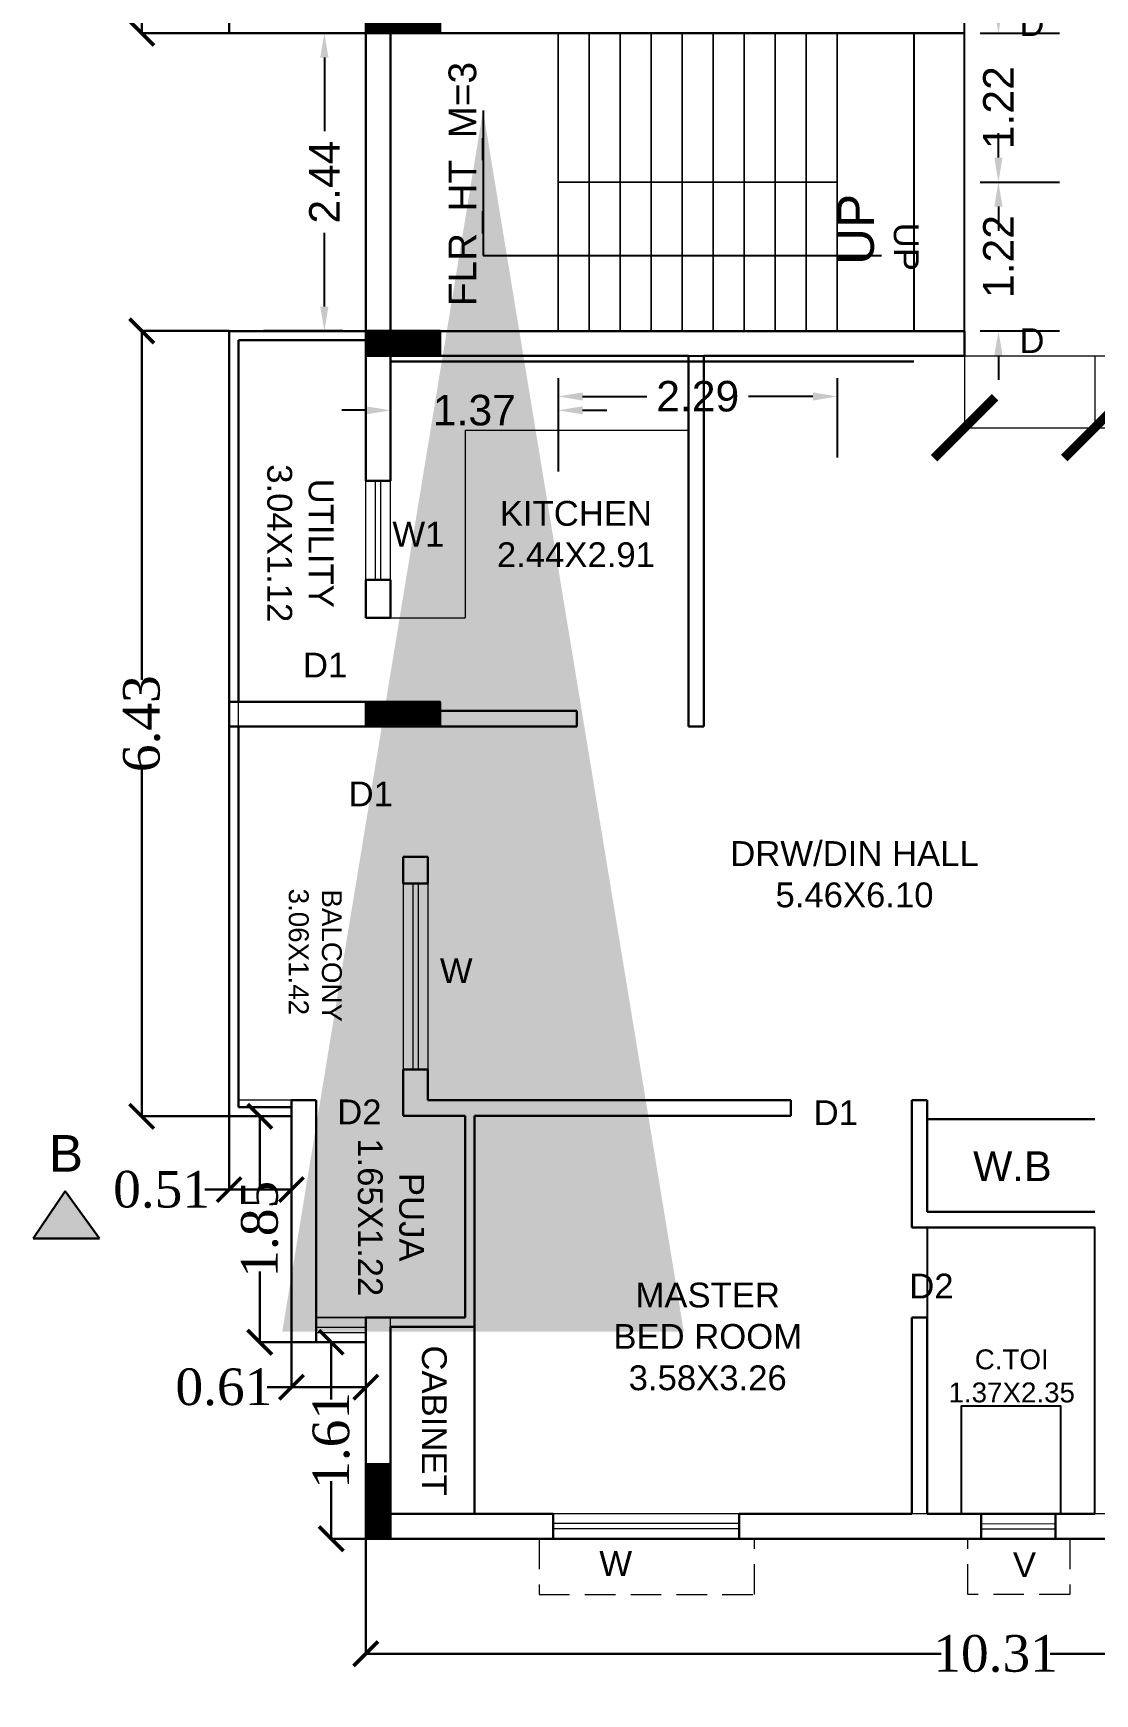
# Model space of a CAD drawing. Header units: metres. Extents: x 0 to 63445, y 32361 to 32804.
# Drawn here: x 63168.17 to 63176.87, y 32622.33 to 32635.92 of the extents above; entities that cross this region are included whole.
import ezdxf

# ---------------------------------------------------------------- set-up
doc = ezdxf.new("R2010")
doc.units = ezdxf.units.M
doc.header["$MEASUREMENT"] = 0
doc.header["$PDMODE"] = 34
doc.header["$PDSIZE"] = -10
for name, pattern in [('CONTINULUS', [0]), ('DASHED', [0.75, 0.5, -0.25]), ('DASHED2', [0.375, 0.25, -0.125])]:
    doc.linetypes.add(name, pattern=pattern)
doc.layers.get('0').update_dxf_attribs({"lineweight": 25})
doc.layers.add('BLK_1_FLR_4_BATH', color=3, linetype='Continuous', plot=False)
doc.layers.add('BLK_1_FLR_4_WATER_CLOSET', color=2, linetype='Continuous', plot=False)
for name, color, linetype, lineweight in [('BLK_1_FLR_4_BLT_UP_AREA', 14, 'DASHED', 9), ('BLK_1_FLR_4_EXIT_WIDTH_DOOR', 7, 'Continuous', 0), ('BLK_1_FLR_4_STAIR_1_FLIGHT_1', 7, 'Continuous', 0), ('BLK_1_FLR_4_STAIR_1_FLIGHT_2', 7, 'Continuous', 0), ('BLK_1_FLR_4_STAIR_1_LANDING_1', 7, 'Continuous', 0), ('BLK_1_FLR_4_UNITFA', 7, 'Continuous', 0), ('COLUMN', 1, 'Continuous', 30), ('elev', 252, 'Continuous', 20), ('STEPS', 114, 'Continuous', 20), ('TEXT-2', 65, 'Continuous', 18), ('wall', 7, 'Continuous', 30), ('window', 154, 'Continuous', 9)]:
    doc.layers.add(name, color=color, linetype=linetype, lineweight=lineweight)
doc.layers.add('BLK_1_FLR_4_STAIR_1', color=7, linetype='Continuous', true_color=0xffffff, plot=False)
doc.layers.add('text', color=65, linetype='Continuous')
doc.styles.add('AutoDCRFont', font='arial.ttf')
doc.styles.add('PreDCRFont', font='arial.ttf', dxfattribs={"height": 0.25})
doc.styles.add('small int', font='arial.ttf', dxfattribs={"height": 18})
doc.styles.get("Standard").update_dxf_attribs({"font": 'arial.ttf', "height": 0.4})
doc.styles.add('style2', font='arial.ttf', dxfattribs={"height": 0.25})
doc.styles.add('TNR', font='times.ttf', dxfattribs={"height": 0.5})
doc.dimstyles.new('ARCHANA', dxfattribs={"dimscale": 0, "dimtxt": 0.5, "dimasz": 0.5, "dimexe": 0, "dimexo": 0, "dimgap": 0, "dimtad": 0, "dimzin": 0, "dimdsep": 46, "dimtxsty": 'TNR', "dimblk": 'ARCHTICK', "dimcen": 0.09, "dimclrd": 36, "dimclre": 36, "dimclrt": 7, "dimadec": 0, "dimazin": 0, "dimtfac": 1, "dimtofl": 0, "dimtmove": 0, "dimatfit": 3, "dimldrblk": 'ARCHTICK', "dimfxl": 1, "dimfrac": 2, "dimtolj": 1, "dimtzin": 0, "dimlwd": -1, "dimlwe": -1, "dimarcsym": 0})
doc.dimstyles.new('Copy of Standard2', dxfattribs={"dimtxt": 0.25, "dimasz": 0.2, "dimexe": 0.5, "dimexo": 0.3, "dimgap": 0.09, "dimtad": 0, "dimtoh": 1, "dimzin": 0, "dimdsep": 46, "dimtxsty": 'PreDCRFont', "dimcen": 0.025, "dimdle": 0.1, "dimadec": 0, "dimazin": 0, "dimtfac": 1, "dimtofl": 0, "dimtmove": 2, "dimatfit": 3, "dimfxl": 0.18, "dimtolj": 1, "dimtzin": 0, "dimarcsym": 0})
doc.dimstyles.new('STD', dxfattribs={"dimtxt": 10, "dimasz": 10, "dimexe": 0, "dimexo": 0, "dimgap": 0.09, "dimtad": 0, "dimdec": 0, "dimzin": 0, "dimdsep": 46, "dimlunit": 4, "dimtxsty": 'small int', "dimcen": 0.09, "dimclrd": 75, "dimclre": 75, "dimadec": 0, "dimazin": 0, "dimtfac": 1, "dimtdec": 0, "dimtofl": 0, "dimtmove": 0, "dimatfit": 3, "dimfxl": 1, "dimtolj": 1, "dimtzin": 0, "dimarcsym": 0})

# ---------------------------------------------------------------- blocks, each defined once
blk = doc.blocks.new('*D389')
at = {"layer": 'BLK_1_FLR_4_STAIR_1_FLIGHT_1', "color": 0, "linetype": 'Continuous', "lineweight": -2, "transparency": 16777216}
for p, q in [((63172.472, 32633.1), (63172.472, 32632.45)), ((63174.758, 32633.1), (63174.758, 32632.45)), ((63172.672, 32632.95), (63173.198, 32632.95)), ((63174.558, 32632.95), (63174.032, 32632.95))]:
    blk.add_line(p, q, dxfattribs=at)
at = {"layer": 'BLK_1_FLR_4_STAIR_1_FLIGHT_1', "color": 0, "linetype": 'Continuous', "transparency": 16777216}
for points in [[(63172.672, 32632.983), (63172.672, 32632.916), (63172.472, 32632.95)], [(63174.558, 32632.983), (63174.558, 32632.916), (63174.758, 32632.95)]]:
    blk.add_solid(points, dxfattribs=at)
at = {"layer": 'Defpoints', "color": 0, "linetype": 'Continuous', "transparency": 16777216}
for p in [(63172.472, 32633.486), (63174.758, 32633.486), (63174.758, 32632.95)]:
    blk.add_point(p, dxfattribs=at)
at = {"layer": 'BLK_1_FLR_4_STAIR_1_FLIGHT_1', "color": 0, "linetype": 'Continuous', "transparency": 16777216, "insert": (63173.615, 32632.95), "char_height": 0.25, "attachment_point": 5, "style": 'PreDCRFont'}
blk.add_mtext('\\A1;2.29', dxfattribs=at)
blk = doc.blocks.new('*D390')
at = {"layer": 'BLK_1_FLR_4_STAIR_1_FLIGHT_1', "color": 0, "linetype": 'Continuous', "lineweight": -2, "transparency": 16777216}
for p, q in [((63176.077, 32634.905), (63176.077, 32635.105)), ((63175.927, 32634.705), (63176.577, 32634.705)), ((63175.927, 32633.486), (63176.577, 32633.486)), ((63176.077, 32633.286), (63176.077, 32633.086))]:
    blk.add_line(p, q, dxfattribs=at)
at = {"layer": 'BLK_1_FLR_4_STAIR_1_FLIGHT_1', "color": 0, "linetype": 'Continuous', "transparency": 16777216}
for points in [[(63176.044, 32634.905), (63176.111, 32634.905), (63176.077, 32634.705)], [(63176.044, 32633.286), (63176.111, 32633.286), (63176.077, 32633.486)]]:
    blk.add_solid(points, dxfattribs=at)
at = {"layer": 'Defpoints', "color": 0, "linetype": 'Continuous', "transparency": 16777216}
for p in [(63174.758, 32634.705), (63176.077, 32634.705), (63174.758, 32633.486)]:
    blk.add_point(p, dxfattribs=at)
at = {"layer": 'BLK_1_FLR_4_STAIR_1_FLIGHT_1', "color": 0, "linetype": 'Continuous', "transparency": 16777216, "insert": (63176.077, 32634.095), "char_height": 0.25, "attachment_point": 5, "rotation": 90, "style": 'PreDCRFont'}
blk.add_mtext('\\A1;1.22', dxfattribs=at)
blk = doc.blocks.new('*D385')
at = {"layer": 'BLK_1_FLR_4_STAIR_1_FLIGHT_2', "color": 0, "linetype": 'Continuous', "lineweight": -2, "transparency": 16777216}
for p, q in [((63172.472, 32636.375), (63172.472, 32637.025)), ((63174.758, 32636.375), (63174.758, 32637.025)), ((63172.672, 32636.525), (63173.198, 32636.525)), ((63174.558, 32636.525), (63174.032, 32636.525))]:
    blk.add_line(p, q, dxfattribs=at)
at = {"layer": 'BLK_1_FLR_4_STAIR_1_FLIGHT_2', "color": 0, "linetype": 'Continuous', "transparency": 16777216}
for points in [[(63172.672, 32636.559), (63172.672, 32636.492), (63172.472, 32636.525)], [(63174.558, 32636.559), (63174.558, 32636.492), (63174.758, 32636.525)]]:
    blk.add_solid(points, dxfattribs=at)
at = {"layer": 'Defpoints', "color": 0, "linetype": 'Continuous', "transparency": 16777216}
for p in [(63174.758, 32636.525), (63172.472, 32635.924), (63174.758, 32635.924)]:
    blk.add_point(p, dxfattribs=at)
at = {"layer": 'BLK_1_FLR_4_STAIR_1_FLIGHT_2', "color": 0, "linetype": 'Continuous', "transparency": 16777216, "insert": (63173.615, 32636.525), "char_height": 0.25, "attachment_point": 5, "style": 'PreDCRFont'}
blk.add_mtext('\\A1;2.29', dxfattribs=at)
blk = doc.blocks.new('*D386')
at = {"layer": 'BLK_1_FLR_4_STAIR_1_FLIGHT_2', "color": 0, "linetype": 'Continuous', "lineweight": -2, "transparency": 16777216}
for p, q in [((63176.077, 32636.124), (63176.077, 32636.324)), ((63175.927, 32635.924), (63176.577, 32635.924)), ((63175.927, 32634.705), (63176.577, 32634.705)), ((63176.077, 32634.505), (63176.077, 32634.305))]:
    blk.add_line(p, q, dxfattribs=at)
at = {"layer": 'BLK_1_FLR_4_STAIR_1_FLIGHT_2', "color": 0, "linetype": 'Continuous', "transparency": 16777216}
for points in [[(63176.044, 32636.124), (63176.111, 32636.124), (63176.077, 32635.924)], [(63176.044, 32634.505), (63176.111, 32634.505), (63176.077, 32634.705)]]:
    blk.add_solid(points, dxfattribs=at)
at = {"layer": 'Defpoints', "color": 0, "linetype": 'Continuous', "transparency": 16777216}
for p in [(63175.358, 32635.924), (63176.077, 32635.924), (63174.758, 32634.705)]:
    blk.add_point(p, dxfattribs=at)
at = {"layer": 'BLK_1_FLR_4_STAIR_1_FLIGHT_2', "color": 0, "linetype": 'Continuous', "transparency": 16777216, "insert": (63176.077, 32635.314), "char_height": 0.25, "attachment_point": 5, "rotation": 90, "style": 'PreDCRFont'}
blk.add_mtext('\\A1;1.22', dxfattribs=at)
blk = doc.blocks.new('*D387')
at = {"layer": 'BLK_1_FLR_4_STAIR_1_LANDING_1', "color": 0, "lineweight": -2, "transparency": 16777216}
for p, q in [((63171.1, 32632.986), (63171.1, 32632.336)), ((63172.472, 32632.986), (63172.472, 32632.336)), ((63170.9, 32632.836), (63170.7, 32632.836)), ((63172.672, 32632.836), (63172.872, 32632.836))]:
    blk.add_line(p, q, dxfattribs=at)
at = {"layer": 'BLK_1_FLR_4_STAIR_1_LANDING_1', "color": 0, "transparency": 16777216}
for points in [[(63170.9, 32632.869), (63170.9, 32632.803), (63171.1, 32632.836)], [(63172.672, 32632.869), (63172.672, 32632.803), (63172.472, 32632.836)]]:
    blk.add_solid(points, dxfattribs=at)
at = {"layer": 'Defpoints', "color": 0, "transparency": 16777216}
for p in [(63171.1, 32633.486), (63172.472, 32633.486), (63171.1, 32632.836)]:
    blk.add_point(p, dxfattribs=at)
at = {"layer": 'BLK_1_FLR_4_STAIR_1_LANDING_1', "color": 0, "transparency": 16777216, "insert": (63171.786, 32632.836), "char_height": 0.25, "attachment_point": 5, "style": 'PreDCRFont'}
blk.add_mtext('\\A1;1.37', dxfattribs=at)
blk = doc.blocks.new('*D388')
at = {"layer": 'BLK_1_FLR_4_STAIR_1_LANDING_1', "color": 0, "lineweight": -2, "transparency": 16777216}
for p, q in [((63170.708, 32635.924), (63170.058, 32635.924)), ((63170.558, 32635.724), (63170.558, 32635.121)), ((63170.558, 32633.686), (63170.558, 32634.289)), ((63170.708, 32633.486), (63170.058, 32633.486))]:
    blk.add_line(p, q, dxfattribs=at)
at = {"layer": 'BLK_1_FLR_4_STAIR_1_LANDING_1', "color": 0, "transparency": 16777216}
for points in [[(63170.524, 32635.724), (63170.591, 32635.724), (63170.558, 32635.924)], [(63170.524, 32633.686), (63170.591, 32633.686), (63170.558, 32633.486)]]:
    blk.add_solid(points, dxfattribs=at)
at = {"layer": 'Defpoints', "color": 0, "transparency": 16777216}
for p in [(63170.558, 32635.924), (63171.1, 32635.924), (63171.1, 32633.486)]:
    blk.add_point(p, dxfattribs=at)
at = {"layer": 'BLK_1_FLR_4_STAIR_1_LANDING_1', "color": 0, "transparency": 16777216, "insert": (63170.558, 32634.705), "char_height": 0.25, "attachment_point": 5, "rotation": 90, "style": 'PreDCRFont'}
blk.add_mtext('\\A1;2.44', dxfattribs=at)
blk = doc.blocks.new('A$C7D115503')
at = {"layer": 'COLUMN', "ltscale": 3}
h = blk.add_hatch(dxfattribs=at)
h.set_pattern_fill('ANSI31', color=256, style=0)
h.paths.add_polyline_path([(-14.36, -11.59), (-6.36, -11.59), (-6.36, 12.41), (-14.36, 12.41)])
at = {"layer": 'COLUMN', "ltscale": 0.05}
for p, q in [((-14.36, 12.41), (-6.36, 12.41)), ((-14.36, 12.41), (-14.36, -11.59)), ((-6.36, 12.41), (-6.36, -11.59)), ((-6.36, -11.59), (-14.36, -11.59))]:
    blk.add_line(p, q, dxfattribs=at)
blk = doc.blocks.new('_ArchTick')
at = {"color": 0, "linetype": 'ByBlock', "const_width": 0.15}
blk.add_lwpolyline([(-0.5, -0.5), (0.5, 0.5)], dxfattribs=at)
blk = doc.blocks.new('*D671')
at = {"layer": 'Defpoints', "color": 0, "ltscale": 0.5, "transparency": 16777216}
for p in [(63169.062, 32642.355), (63169.778, 32642.355), (63169.778, 32635.924)]:
    blk.add_point(p, dxfattribs=at)
at = {"layer": 'wall', "color": 36, "ltscale": 0.5, "transparency": 16777216}
for p, q in [((63169.778, 32642.355), (63169.062, 32642.355)), ((63169.062, 32642.355), (63169.062, 32639.499)), ((63169.062, 32635.924), (63169.062, 32638.78)), ((63169.778, 32635.924), (63169.062, 32635.924))]:
    blk.add_line(p, q, dxfattribs=at)
at = {"layer": 'wall', "color": 36, "ltscale": 0.5, "transparency": 16777216, "xscale": 0.2, "yscale": 0.2, "zscale": 0.2}
for p, rotation in [((63169.062, 32642.355), 90), ((63169.062, 32635.924), 270)]:
    blk.add_blockref('_ArchTick', p, dxfattribs=dict(at, rotation=rotation))
at = {"layer": 'wall', "color": 7, "ltscale": 0.5, "transparency": 16777216, "insert": (63169.062, 32639.139), "char_height": 0.5, "attachment_point": 5, "rotation": 90, "style": 'TNR'}
blk.add_mtext('\\A1;{\\H0.6x;6.43}', dxfattribs=at)
blk = doc.blocks.new('*D647')
at = {"layer": 'Defpoints', "color": 0, "ltscale": 0.5, "transparency": 16777216}
for p in [(63169.778, 32633.486), (63169.062, 32627.055), (63169.778, 32627.055)]:
    blk.add_point(p, dxfattribs=at)
at = {"layer": 'wall', "color": 36, "ltscale": 0.5, "transparency": 16777216}
for p, q in [((63169.778, 32633.486), (63169.062, 32633.486)), ((63169.062, 32633.486), (63169.062, 32630.63)), ((63169.062, 32627.055), (63169.062, 32629.911)), ((63169.778, 32627.055), (63169.062, 32627.055))]:
    blk.add_line(p, q, dxfattribs=at)
at = {"layer": 'wall', "color": 36, "ltscale": 0.5, "transparency": 16777216, "xscale": 0.2, "yscale": 0.2, "zscale": 0.2}
for p, rotation in [((63169.062, 32633.486), 90), ((63169.062, 32627.055), 270)]:
    blk.add_blockref('_ArchTick', p, dxfattribs=dict(at, rotation=rotation))
at = {"layer": 'wall', "color": 7, "ltscale": 0.5, "transparency": 16777216, "insert": (63169.062, 32630.27), "char_height": 0.5, "attachment_point": 5, "rotation": 90, "style": 'TNR'}
blk.add_mtext('\\A1;{\\H0.6x;6.43}', dxfattribs=at)
blk = doc.blocks.new('*D648')
at = {"layer": 'Defpoints', "color": 0, "ltscale": 0.5, "transparency": 16777216}
for p in [(63169.778, 32627.055), (63170.288, 32627.055), (63169.778, 32626.455)]:
    blk.add_point(p, dxfattribs=at)
at = {"layer": 'wall', "color": 36, "ltscale": 0.5, "transparency": 16777216}
for p, q in [((63169.778, 32627.055), (63169.778, 32626.455)), ((63170.288, 32627.055), (63170.288, 32626.455)), ((63169.778, 32626.455), (63169.578, 32626.455)), ((63170.288, 32626.455), (63169.778, 32626.455))]:
    blk.add_line(p, q, dxfattribs=at)
at = {"layer": 'wall', "color": 36, "ltscale": 0.5, "transparency": 16777216, "xscale": 0.2, "yscale": 0.2, "zscale": 0.2, "rotation": 180}
blk.add_blockref('_ArchTick', (63169.778, 32626.455), dxfattribs=at)
at = {"layer": 'wall', "color": 36, "ltscale": 0.5, "transparency": 16777216, "xscale": 0.2, "yscale": 0.2, "zscale": 0.2}
blk.add_blockref('_ArchTick', (63170.288, 32626.455), dxfattribs=at)
at = {"layer": 'wall', "color": 7, "ltscale": 0.5, "transparency": 16777216, "insert": (63169.225, 32626.455), "char_height": 0.5, "attachment_point": 5, "style": 'TNR'}
blk.add_mtext('\\A1;{\\H0.6x;0.51}', dxfattribs=at)
blk = doc.blocks.new('*D649')
at = {"layer": 'Defpoints', "color": 0, "ltscale": 0.5, "transparency": 16777216}
for p in [(63170.288, 32627.055), (63170.029, 32625.205), (63170.288, 32625.205)]:
    blk.add_point(p, dxfattribs=at)
at = {"layer": 'wall', "color": 36, "ltscale": 0.5, "transparency": 16777216}
for p, q in [((63170.288, 32627.055), (63170.029, 32627.055)), ((63170.029, 32627.055), (63170.029, 32626.477)), ((63170.029, 32625.205), (63170.029, 32625.783)), ((63170.288, 32625.205), (63170.029, 32625.205))]:
    blk.add_line(p, q, dxfattribs=at)
at = {"layer": 'wall', "color": 36, "ltscale": 0.5, "transparency": 16777216, "xscale": 0.2, "yscale": 0.2, "zscale": 0.2}
for p, rotation in [((63170.029, 32627.055), 90), ((63170.029, 32625.205), 270)]:
    blk.add_blockref('_ArchTick', p, dxfattribs=dict(at, rotation=rotation))
at = {"layer": 'wall', "color": 7, "ltscale": 0.5, "transparency": 16777216, "insert": (63170.029, 32626.13), "char_height": 0.5, "attachment_point": 5, "rotation": 90, "style": 'TNR'}
blk.add_mtext('\\A1;{\\H0.6x;1.85}', dxfattribs=at)
blk = doc.blocks.new('*D650')
at = {"layer": 'Defpoints', "color": 0, "ltscale": 0.5, "transparency": 16777216}
for p in [(63170.288, 32625.205), (63170.897, 32625.205), (63170.897, 32624.837)]:
    blk.add_point(p, dxfattribs=at)
at = {"layer": 'wall', "color": 36, "ltscale": 0.5, "transparency": 16777216}
for p, q in [((63170.288, 32625.205), (63170.288, 32624.837)), ((63170.897, 32625.205), (63170.897, 32624.837)), ((63170.288, 32624.837), (63170.088, 32624.837)), ((63170.897, 32624.837), (63170.288, 32624.837))]:
    blk.add_line(p, q, dxfattribs=at)
at = {"layer": 'wall', "color": 36, "ltscale": 0.5, "transparency": 16777216, "xscale": 0.2, "yscale": 0.2, "zscale": 0.2, "rotation": 180}
blk.add_blockref('_ArchTick', (63170.288, 32624.837), dxfattribs=at)
at = {"layer": 'wall', "color": 36, "ltscale": 0.5, "transparency": 16777216, "xscale": 0.2, "yscale": 0.2, "zscale": 0.2}
blk.add_blockref('_ArchTick', (63170.897, 32624.837), dxfattribs=at)
at = {"layer": 'wall', "color": 7, "ltscale": 0.5, "transparency": 16777216, "insert": (63169.735, 32624.837), "char_height": 0.5, "attachment_point": 5, "style": 'TNR'}
blk.add_mtext('\\A1;{\\H0.6x;0.61}', dxfattribs=at)
blk = doc.blocks.new('*D651')
at = {"layer": 'Defpoints', "color": 0, "ltscale": 0.5, "transparency": 16777216}
for p in [(63170.897, 32625.205), (63170.614, 32623.596), (63170.897, 32623.596)]:
    blk.add_point(p, dxfattribs=at)
at = {"layer": 'wall', "color": 36, "ltscale": 0.5, "transparency": 16777216}
for p, q in [((63170.897, 32625.205), (63170.614, 32625.205)), ((63170.614, 32625.205), (63170.614, 32624.735)), ((63170.614, 32623.596), (63170.614, 32624.066)), ((63170.897, 32623.596), (63170.614, 32623.596))]:
    blk.add_line(p, q, dxfattribs=at)
at = {"layer": 'wall', "color": 36, "ltscale": 0.5, "transparency": 16777216, "xscale": 0.2, "yscale": 0.2, "zscale": 0.2}
for p, rotation in [((63170.614, 32625.205), 90), ((63170.614, 32623.596), 270)]:
    blk.add_blockref('_ArchTick', p, dxfattribs=dict(at, rotation=rotation))
at = {"layer": 'wall', "color": 7, "ltscale": 0.5, "transparency": 16777216, "insert": (63170.614, 32624.401), "char_height": 0.5, "attachment_point": 5, "rotation": 90, "style": 'TNR'}
blk.add_mtext('\\A1;{\\H0.6x;1.61}', dxfattribs=at)
blk = doc.blocks.new('*D652')
at = {"layer": 'Defpoints', "color": 0, "ltscale": 0.5, "transparency": 16777216}
for p in [(63170.897, 32623.596), (63181.212, 32623.596), (63181.212, 32622.654)]:
    blk.add_point(p, dxfattribs=at)
at = {"layer": 'wall', "color": 36, "ltscale": 0.5, "transparency": 16777216}
for p, q in [((63170.897, 32623.596), (63170.897, 32622.654)), ((63181.212, 32623.596), (63181.212, 32622.654)), ((63170.897, 32622.654), (63175.609, 32622.654)), ((63181.212, 32622.654), (63176.5, 32622.654))]:
    blk.add_line(p, q, dxfattribs=at)
at = {"layer": 'wall', "color": 36, "ltscale": 0.5, "transparency": 16777216, "xscale": 0.2, "yscale": 0.2, "zscale": 0.2, "rotation": 180}
blk.add_blockref('_ArchTick', (63170.897, 32622.654), dxfattribs=at)
at = {"layer": 'wall', "color": 36, "ltscale": 0.5, "transparency": 16777216, "xscale": 0.2, "yscale": 0.2, "zscale": 0.2}
blk.add_blockref('_ArchTick', (63181.212, 32622.654), dxfattribs=at)
at = {"layer": 'wall', "color": 7, "ltscale": 0.5, "transparency": 16777216, "insert": (63176.054, 32622.654), "char_height": 0.5, "attachment_point": 5, "style": 'TNR'}
blk.add_mtext('\\A1;{\\H0.6x;10.31}', dxfattribs=at)
blk = doc.blocks.new('*D1016')
at = {"layer": 'BLK_1_FLR_4_EXIT_WIDTH_DOOR', "color": 36, "ltscale": 0.5, "transparency": 16777216}
for p, q in [((63175.8, 32633.282), (63175.8, 32632.694)), ((63176.866, 32633.282), (63176.866, 32632.694)), ((63175.8, 32632.694), (63176.866, 32632.694)), ((63176.866, 32632.694), (63177.366, 32632.694))]:
    blk.add_line(p, q, dxfattribs=at)
at = {"layer": 'Defpoints', "color": 0, "ltscale": 0.5, "transparency": 16777216}
for p in [(63175.8, 32633.282), (63176.866, 32633.282), (63176.866, 32632.694)]:
    blk.add_point(p, dxfattribs=at)
at = {"layer": 'BLK_1_FLR_4_EXIT_WIDTH_DOOR', "color": 36, "ltscale": 0.5, "transparency": 16777216, "xscale": 0.5, "yscale": 0.5, "zscale": 0.5, "rotation": 180}
blk.add_blockref('_ArchTick', (63175.8, 32632.694), dxfattribs=at)
at = {"layer": 'BLK_1_FLR_4_EXIT_WIDTH_DOOR', "color": 36, "ltscale": 0.5, "transparency": 16777216, "xscale": 0.5, "yscale": 0.5, "zscale": 0.5}
blk.add_blockref('_ArchTick', (63176.866, 32632.694), dxfattribs=at)
at = {"layer": 'BLK_1_FLR_4_EXIT_WIDTH_DOOR', "color": 7, "ltscale": 0.5, "transparency": 16777216, "insert": (63177.953, 32632.694), "char_height": 0.5, "attachment_point": 5, "style": 'TNR'}
blk.add_mtext('\\A1;1.07', dxfattribs=at)

msp = doc.modelspace()

# ---------------------------------------------------------------- hatches: boundary and pattern name
at = {"layer": 'wall', "ltscale": 3}
msp.add_hatch(color=252, dxfattribs=at).paths.add_polyline_path([(63168.1736, 32626.0535), (63168.7154, 32626.0535), (63168.4355, 32626.4426)])

# ---------------------------------------------------------------- linework, layer by layer
at = {"layer": 'BLK_1_FLR_4_BATH', "color": 3}
msp.add_lwpolyline([(63175.4948, 32623.7993), (63176.8664, 32623.7993), (63176.8664, 32626.1448), (63175.4948, 32626.1448)], close=True, dxfattribs=at)
at = {"layer": 'BLK_1_FLR_4_BLT_UP_AREA', "color": 14, "linetype": 'CONTINULUS', "ltscale": 0.05}
msp.add_lwpolyline([(63233.1569, 32645.8136), (63170.8973, 32645.8136), (63170.8973, 32644.2047), (63170.2876, 32644.2047), (63170.2876, 32642.3547), (63169.778, 32642.3547), (63169.778, 32642.3547), (63169.778, 32635.9241), (63170.8973, 32635.9241), (63170.8973, 32633.4856), (63169.778, 32633.4856), (63169.778, 32627.055), (63170.2876, 32627.055), (63170.2876, 32625.205), (63170.8973, 32625.205), (63170.8973, 32623.5961), (63233.1569, 32623.5961)], dxfattribs=at)
at = {"layer": 'BLK_1_FLR_4_STAIR_1'}
msp.add_lwpolyline([(63175.7996, 32633.2824), (63175.7996, 32636.1273), (63170.8973, 32636.1273), (63170.8973, 32633.2824)], close=True, dxfattribs=at)
at = {"layer": 'BLK_1_FLR_4_STAIR_1_FLIGHT_1', "color": 3}
for p, q in [((63172.4721, 32633.4856), (63172.4721, 32634.7049)), ((63172.7261, 32633.4856), (63172.7261, 32634.7049)), ((63172.9801, 32633.4856), (63172.9801, 32634.7049)), ((63173.2341, 32633.4856), (63173.2341, 32634.7049)), ((63173.4881, 32633.4856), (63173.4881, 32634.7049)), ((63173.7421, 32633.4856), (63173.7421, 32634.7049)), ((63173.9962, 32633.4856), (63173.9962, 32634.7049)), ((63174.2502, 32633.4856), (63174.2502, 32634.7049)), ((63174.5042, 32633.4856), (63174.5042, 32634.7049)), ((63174.7582, 32633.4856), (63174.7582, 32634.7049))]:
    msp.add_line(p, q, dxfattribs=at)
at = {"layer": 'BLK_1_FLR_4_STAIR_1_FLIGHT_1'}
msp.add_lwpolyline([(63174.7582, 32633.4856), (63174.7582, 32634.7049), (63172.4721, 32634.7049), (63172.4721, 32633.4856)], close=True, dxfattribs=at)
at = {"layer": 'BLK_1_FLR_4_STAIR_1_FLIGHT_2', "color": 3}
for p, q in [((63172.4721, 32634.7049), (63172.4721, 32635.9241)), ((63172.7261, 32634.7049), (63172.7261, 32635.9241)), ((63172.9801, 32634.7049), (63172.9801, 32635.9241)), ((63173.2341, 32634.7049), (63173.2341, 32635.9241)), ((63173.4881, 32634.7049), (63173.4881, 32635.9241)), ((63173.7421, 32634.7049), (63173.7421, 32635.9241)), ((63173.9962, 32634.7049), (63173.9962, 32635.9241)), ((63174.2502, 32634.7049), (63174.2502, 32635.9241)), ((63174.5042, 32634.7049), (63174.5042, 32635.9241)), ((63174.7582, 32634.7049), (63174.7582, 32635.9241))]:
    msp.add_line(p, q, dxfattribs=at)
at = {"layer": 'BLK_1_FLR_4_STAIR_1_FLIGHT_2'}
msp.add_lwpolyline([(63174.7582, 32635.9241), (63174.7582, 32634.7049), (63172.4721, 32634.7049), (63172.4721, 32635.9241)], close=True, dxfattribs=at)
at = {"layer": 'BLK_1_FLR_4_STAIR_1_LANDING_1'}
msp.add_lwpolyline([(63172.4721, 32633.4856), (63172.4721, 32635.9241), (63171.1005, 32635.9241), (63171.1005, 32633.4856)], close=True, dxfattribs=at)
at = {"layer": 'BLK_1_FLR_4_UNITFA', "color": 3, "ltscale": 0.5}
msp.add_lwpolyline([(63169.8542, 32633.4094), (63170.8973, 32633.4094), (63170.8973, 32633.2824), (63176.9934, 32633.2824), (63176.9934, 32633.4348), (63181.0084, 32633.4348), (63181.0084, 32623.7993), (63171.1005, 32623.7993), (63171.1005, 32625.4082), (63170.4899, 32625.4082), (63170.4909, 32627.1862), (63169.8542, 32627.1862), (63169.8542, 32633.4094)], close=True, dxfattribs=at)
at = {"layer": 'BLK_1_FLR_4_WATER_CLOSET', "color": 3}
msp.add_lwpolyline([(63176.585, 32623.7993), (63175.7763, 32623.7993), (63175.7763, 32624.6843), (63176.585, 32624.6843)], close=True, dxfattribs=at)
at = {"layer": 'elev', "ltscale": 0.05}
for p, q in [((63171.7101, 32632.6728), (63173.5389, 32632.6728)), ((63171.7101, 32632.6728), (63171.7101, 32631.1361)), ((63171.1005, 32631.1361), (63171.7101, 32631.1361))]:
    msp.add_line(p, q, dxfattribs=at)
at = {"layer": 'STEPS'}
for p, q in [((63172.4721, 32635.9241), (63172.4721, 32633.4856)), ((63172.7261, 32635.9241), (63172.7261, 32633.4856)), ((63172.9801, 32635.9241), (63172.9801, 32633.4856)), ((63173.2341, 32635.9241), (63173.2341, 32633.4856)), ((63173.4881, 32635.9241), (63173.4881, 32633.4856)), ((63173.7421, 32635.9241), (63173.7421, 32633.4856)), ((63173.9962, 32635.9241), (63173.9962, 32633.4856)), ((63174.2502, 32635.9241), (63174.2502, 32633.4856)), ((63174.5042, 32635.9241), (63174.5042, 32633.4856)), ((63174.7582, 32635.9241), (63174.7582, 32633.4856)), ((63172.4721, 32634.7049), (63174.7582, 32634.7049))]:
    msp.add_line(p, q, dxfattribs=at)
at = {"layer": 'text', "linetype": 'Continuous'}
msp.add_line((63175.3857, 32635.9241), (63175.3857, 32633.4856), dxfattribs=at)
at = {"layer": 'wall', "ltscale": 0.05}
for p, q in [((63169.778, 32635.9241), (63169.778, 32638.9595)), ((63170.8973, 32637.1499), (63170.8973, 32635.9241)), ((63175.7996, 32635.9241), (63171.1005, 32635.9241)), ((63169.778, 32633.4856), (63169.778, 32630.4502)), ((63169.8542, 32633.4094), (63169.8542, 32630.4502)), ((63170.8973, 32632.2598), (63170.8973, 32633.4856)), ((63175.7996, 32633.4856), (63171.1005, 32633.4856)), ((63171.1005, 32633.4856), (63175.7996, 32633.4856)), ((63175.7996, 32633.4856), (63175.7996, 32633.2824)), ((63171.1005, 32633.2824), (63173.5389, 32633.2824)), ((63171.1005, 32633.2824), (63171.1005, 32632.2598)), ((63173.5389, 32633.2824), (63173.5389, 32630.247)), ((63173.6659, 32633.2824), (63173.6659, 32630.247)), ((63173.6659, 32633.2824), (63175.7996, 32633.2824)), ((63174.555, 32633.2824), (63174.555, 32633.2824)), ((63170.8973, 32631.4478), (63170.8973, 32631.1361)), ((63170.8973, 32631.1361), (63170.8973, 32631.4478)), ((63171.1005, 32631.4478), (63171.1005, 32631.1361)), ((63171.1005, 32631.1361), (63170.8973, 32631.1361)), ((63170.8973, 32630.4502), (63170.8973, 32630.247)), ((63170.8973, 32630.247), (63170.8973, 32630.4502)), ((63171.1005, 32630.4502), (63171.1005, 32630.374)), ((63172.6245, 32630.374), (63171.1005, 32630.374)), ((63172.6245, 32630.374), (63171.1005, 32630.374)), ((63172.6245, 32630.374), (63172.6245, 32630.247)), ((63169.778, 32630.247), (63169.778, 32627.055)), ((63169.8542, 32630.247), (63169.8542, 32627.1312)), ((63172.6245, 32630.247), (63170.8973, 32630.247)), ((63172.6245, 32630.247), (63171.1005, 32630.247)), ((63173.6659, 32630.247), (63173.5389, 32630.247)), ((63173.6659, 32630.247), (63173.5389, 32630.247)), ((63171.2021, 32629.1802), (63171.2021, 32628.9621)), ((63171.4053, 32629.1802), (63171.2021, 32629.1802)), ((63171.2021, 32628.9621), (63171.2021, 32629.1802)), ((63171.4053, 32629.1802), (63171.4053, 32628.9621)), ((63171.2021, 32627.438), (63171.2021, 32627.1862)), ((63171.2021, 32627.0592), (63171.2021, 32627.438)), ((63171.4053, 32627.438), (63171.4053, 32627.1862)), ((63169.8542, 32627.1312), (63170.2876, 32627.1312)), ((63170.4909, 32627.1862), (63170.2876, 32627.1862)), ((63170.2876, 32627.1862), (63170.2876, 32625.205)), ((63170.4909, 32627.1862), (63170.4909, 32625.205)), ((63174.3772, 32627.1862), (63171.4053, 32627.1862)), ((63174.3772, 32627.1862), (63174.3772, 32627.0592)), ((63175.3678, 32627.1862), (63175.3678, 32627.0592)), ((63175.4948, 32627.1862), (63175.4948, 32626.2718)), ((63169.778, 32627.055), (63170.2876, 32627.055)), ((63171.7101, 32627.0592), (63171.2021, 32627.0592)), ((63174.3772, 32627.0592), (63171.7863, 32627.0592)), ((63175.3678, 32627.0592), (63175.3678, 32626.1448)), ((63175.3678, 32627.0592), (63175.3678, 32627.0592)), ((63176.8664, 32626.2718), (63175.4948, 32626.2718)), ((63176.8664, 32626.1448), (63175.3678, 32626.1448)), ((63171.7101, 32625.4082), (63170.8973, 32625.4082)), ((63175.3678, 32625.4082), (63175.3678, 32623.7993)), ((63175.4948, 32625.4082), (63175.3678, 32625.4082)), ((63175.4948, 32625.4082), (63175.4948, 32623.7993)), ((63171.7863, 32625.332), (63171.1005, 32625.332)), ((63171.1005, 32625.332), (63171.1005, 32623.7993)), ((63170.8973, 32625.205), (63170.2876, 32625.205)), ((63170.8973, 32625.205), (63170.8973, 32623.5961)), ((63170.8973, 32623.5961), (63170.8973, 32625.205)), ((63171.1005, 32623.7993), (63172.4307, 32623.7993)), ((63173.9547, 32623.7993), (63175.3678, 32623.7993)), ((63175.4948, 32623.7993), (63175.9382, 32623.7993)), ((63175.4948, 32623.7993), (63175.9363, 32623.7993)), ((63176.5459, 32623.7993), (63176.6828, 32623.7993)), ((63176.5459, 32623.7993), (63176.8664, 32623.7993)), ((63170.8973, 32623.5961), (63172.4307, 32623.5961)), ((63173.9547, 32623.5961), (63175.9363, 32623.5961)), ((63176.5459, 32623.5961), (63177.0696, 32623.5961))]:
    msp.add_line(p, q, dxfattribs=at)
at = {"layer": 'wall'}
for p, q in [((63170.8973, 32635.9241), (63169.778, 32635.9241)), ((63170.8973, 32635.9241), (63170.8973, 32633.4856)), ((63171.1005, 32635.9241), (63171.1005, 32633.4856)), ((63170.8973, 32633.4856), (63169.778, 32633.4856)), ((63170.8973, 32633.4094), (63169.8542, 32633.4094)), ((63170.8973, 32630.4502), (63169.778, 32630.4502)), ((63169.778, 32630.247), (63169.778, 32630.4502)), ((63170.8973, 32630.247), (63169.778, 32630.247)), ((63175.3678, 32627.1862), (63175.4948, 32627.1862)), ((63171.7101, 32625.4082), (63171.7101, 32627.0592)), ((63171.7863, 32625.332), (63171.7863, 32627.0592)), ((63176.8664, 32627.0305), (63175.4948, 32627.0305)), ((63171.7863, 32625.332), (63171.7863, 32623.7993))]:
    msp.add_line(p, q, dxfattribs=at)
at = {"layer": 'wall', "linetype": 'Continuous'}
msp.add_line((63175.3857, 32633.2356), (63171.1005, 32633.2356), dxfattribs=at)
at = {"layer": 'wall', "ltscale": 3}
for p, q in [((63170.8973, 32632.2598), (63171.1005, 32632.2598)), ((63170.8973, 32631.4478), (63171.1005, 32631.4478)), ((63171.2021, 32628.9621), (63171.4053, 32628.9621)), ((63171.2021, 32627.438), (63171.4053, 32627.438)), ((63168.4355, 32626.4426), (63168.1736, 32626.0535)), ((63168.7154, 32626.0535), (63168.4355, 32626.4426)), ((63168.1736, 32626.0535), (63168.7154, 32626.0535)), ((63172.4307, 32623.5961), (63172.4307, 32623.7993)), ((63173.9547, 32623.5961), (63173.9547, 32623.7993)), ((63175.9363, 32623.7993), (63175.9363, 32623.5961)), ((63176.5459, 32623.7993), (63176.5459, 32623.5961))]:
    msp.add_line(p, q, dxfattribs=at)
at = {"layer": 'wall', "ltscale": 0.5}
msp.add_line((63170.8973, 32625.205), (63170.8973, 32625.4082), dxfattribs=at)
at = {"layer": 'wall', "ltscale": 0.1}
msp.add_line((63175.9363, 32623.7993), (63175.8786, 32623.7993), dxfattribs=at)
at = {"layer": 'wall', "ltscale": 0.5}
msp.add_lwpolyline([(63184.3601, 32633.4348), (63181.2116, 32633.4348), (63181.2116, 32623.5961), (63170.8973, 32623.5961), (63170.8973, 32625.205), (63170.2876, 32625.205), (63170.2876, 32627.055), (63169.778, 32627.055), (63169.778, 32633.4856), (63170.8973, 32633.4856), (63170.8973, 32635.9241), (63169.778, 32635.9241), (63169.778, 32642.3547), (63170.2876, 32642.3547), (63170.2876, 32644.2047), (63170.8973, 32644.2047), (63170.8973, 32645.8136), (63181.2116, 32645.8136), (63181.2116, 32635.9749), (63184.3601, 32635.9749)], dxfattribs=at)
at = {"layer": 'wall'}
msp.add_arc((63170.9227, 32623.7474), 0.0254, 180, 270, dxfattribs=at)
at = {"layer": 'window'}
for p, q in [((63170.8973, 32631.4478), (63170.8973, 32632.2598)), ((63170.9772, 32631.4478), (63170.9772, 32632.2598)), ((63171.0205, 32631.4478), (63171.0205, 32632.2598)), ((63171.1005, 32631.4478), (63171.1005, 32632.2598)), ((63171.2021, 32628.9621), (63171.2021, 32627.4389)), ((63171.282, 32628.9621), (63171.282, 32627.4389)), ((63171.3253, 32628.9621), (63171.3253, 32627.4389)), ((63171.4053, 32628.9621), (63171.4053, 32627.4389)), ((63170.4899, 32625.4082), (63170.8973, 32625.4082)), ((63170.4899, 32625.3283), (63170.8973, 32625.3283)), ((63170.4899, 32625.2849), (63170.8973, 32625.2849)), ((63170.4899, 32625.205), (63170.8973, 32625.205)), ((63173.9547, 32623.7993), (63172.4316, 32623.7993)), ((63175.9363, 32623.7993), (63176.545, 32623.7993)), ((63175.9372, 32623.7993), (63175.9382, 32623.7993)), ((63176.545, 32623.7993), (63176.5459, 32623.7993)), ((63173.9547, 32623.7194), (63172.4316, 32623.7194)), ((63173.9547, 32623.6761), (63172.4316, 32623.6761)), ((63173.9547, 32623.5961), (63172.4316, 32623.5961)), ((63175.9363, 32623.7193), (63176.545, 32623.7194)), ((63175.9363, 32623.676), (63176.545, 32623.6761)), ((63176.545, 32623.5961), (63175.9363, 32623.5961)), ((63176.545, 32623.7193), (63176.5459, 32623.7193)), ((63176.545, 32623.676), (63176.5459, 32623.676)), ((63176.545, 32623.5961), (63176.5459, 32623.5961))]:
    msp.add_line(p, q, dxfattribs=at)
at = {"layer": 'window', "color": 8, "linetype": 'DASHED2'}
for points in [[(63172.3164, 32623.5961), (63172.3164, 32623.1389), (63174.0786, 32623.1389), (63174.0786, 32623.5961)], [(63176.6611, 32623.5961), (63176.6611, 32623.1389), (63175.8271, 32623.1389), (63175.8271, 32623.5961)]]:
    msp.add_lwpolyline(points, dxfattribs=at)

# ---------------------------------------------------------------- block references
at = {"layer": 'COLUMN', "ltscale": 0.05, "yscale": 0.025400733691282, "zscale": 0.025400733691282, "rotation": 90}
for p, xscale in [((63171.2126, 32635.7625), -0.025400733691282), ((63171.2126, 32633.6472), 0.025400733691282), ((63171.2126, 32630.6119), 0.025400733691282)]:
    msp.add_blockref('A$C7D115503', p, dxfattribs=dict(at, xscale=xscale))
at = {"layer": 'COLUMN', "ltscale": 0.05, "xscale": 0.025400733691282, "yscale": 0.025400733691282, "zscale": 0.025400733691282}
msp.add_blockref('A$C7D115503', (63171.2621, 32623.8904), dxfattribs=at)

# ---------------------------------------------------------------- texts
at = {"linetype": 'Continuous', "style": 'style2'}
msp.add_text('UP', height=0.3, rotation=90, dxfattribs=at).set_placement((63175.0576, 32634.0266))
at = {"layer": 'BLK_1_FLR_4_STAIR_1', "insert": (63171.5743, 32635.6888), "char_height": 0.22694, "width": 2.420734, "attachment_point": 3, "rotation": 90}
msp.add_mtext('FLR_HT_M=3', dxfattribs=at)
at = {"layer": 'text'}
for s, insert, char_height, width, attachment_point in [('\\pxqc;D', (63173.4179, 32635.9011), 0.20321, 5.867919, 7), ('\\pxqc;D', (63173.4179, 32633.5086), 0.20321, 5.867919, 1), ('\\pxqc;KITCHEN\\P2.44X2.91', (63169.8233, 32631.5492), 0.203206, 5.588511, 7), ('\\pxqc;D1', (63167.1799, 32630.8516), 0.20321, 6.767919, 1), ('\\pxqc;D1', (63167.6533, 32629.7966), 0.20321, 6.567919, 1), ('\\pxqc;DRW/DIN HALL\\P5.46X6.10', (63172.1045, 32628.7636), 0.203206, 5.588511, 7), ('\\pxqc,t17;D2', (63167.4603, 32627.1928), 0.203206, 6.767919, 1), ('\\pxqc;D1', (63171.8116, 32627.1862), 0.20321, 5.867919, 1), ('\\pxqc;W.B', (63172.8233, 32626.5242), 0.24385, 6.736694, 7), ('\\pxqc,t17;D2', (63172.5949, 32625.7665), 0.203206, 5.867919, 1), ('\\pxqc;MASTER \\PBED ROOM\\P3.58X3.26', (63170.9025, 32624.8094), 0.203206, 5.588511, 7), ('\\pxqc;C.TOI\\P1.37X2.35', (63173.9535, 32624.7103), 0.162565, 4.465728, 7)]:
    msp.add_mtext(s, dxfattribs=dict(at, insert=insert, char_height=char_height, width=width, attachment_point=attachment_point))
at = {"layer": 'text', "rotation": 270}
for s, insert, char_height, width, attachment_point in [('\\pxqc;UP', (63175.2181, 32636.9819), 0.20321, 5.613911, 7), ('\\pxqc;UTILITY\\P3.04X1.12', (63170.0877, 32634.5419), 0.203206, 5.588511, 7), ('\\pxqc; BALCONY\\P3.06X1.42', (63170.2644, 32630.6371), 0.162565, 4.470808, 7), ('\\pxqc;PUJA\\P1.65X1.22', (63170.8291, 32623.3856), 0.20321, 5.68602, 9), ('\\pxqc;CABINET', (63171.5602, 32627.5102), 0.203206, 5.893319, 1)]:
    msp.add_mtext(s, dxfattribs=dict(at, insert=insert, char_height=char_height, width=width, attachment_point=attachment_point))
at = {"layer": 'TEXT-2', "style": 'AutoDCRFont'}
for s, insert, char_height, width, attachment_point in [('W1', (63171.5405, 32631.7198), 0.20321, 0.183842, 9), ('W', (63171.7715, 32628.1459), 0.2032, 0.183842, 9), ('B', (63168.302, 32626.9014), 0.3, 0.271413, 1), ('W', (63173.0773, 32623.2912), 0.2032, 0.183842, 9), ('V', (63176.3855, 32623.2813), 0.2032, 0.183842, 9)]:
    msp.add_mtext(s, dxfattribs=dict(at, insert=insert, char_height=char_height, width=width, attachment_point=attachment_point))

# ---------------------------------------------------------------- dimensions: what is measured, and where the dimension line sits
at = {"layer": 'BLK_1_FLR_4_EXIT_WIDTH_DOOR', "color": 1, "ltscale": 0.5}
dim = msp.add_linear_dim(base=(63176.8664, 32632.6944), p1=(63175.7996, 32633.2824), p2=(63176.8664, 32633.2824), dimstyle='ARCHANA', override={"dimscale": 1, "dimfxl": 6, "dimarcsym": 1}, dxfattribs=at)
dim.commit()
dim.dimension.update_dxf_attribs({"geometry": '*D1016', "text_midpoint": (63177.9528, 32632.6944)})
at = {"layer": 'BLK_1_FLR_4_STAIR_1_FLIGHT_1', "color": 2, "linetype": 'Continuous'}
dim = msp.add_linear_dim(base=(63176.0774, 32634.7049), p1=(63174.7582, 32633.4856), p2=(63174.7582, 32634.7049), angle=90, dimstyle='Copy of Standard2', override={"dimpost": '\\X', "dimfxl": 0.15, "dimfxlon": 1}, dxfattribs=at)
dim.commit()
dim.dimension.update_dxf_attribs({"geometry": '*D390', "text_midpoint": (63176.0774, 32634.0952)})
at = {"layer": 'BLK_1_FLR_4_STAIR_1_FLIGHT_1', "color": 1, "linetype": 'Continuous'}
dim = msp.add_linear_dim(base=(63174.7582, 32632.9495), p1=(63172.4721, 32633.4856), p2=(63174.7582, 32633.4856), angle=180, dimstyle='Copy of Standard2', override={"dimpost": '\\X', "dimfxl": 0.15, "dimfxlon": 1}, dxfattribs=at)
dim.commit()
dim.dimension.update_dxf_attribs({"geometry": '*D389', "text_midpoint": (63173.6151, 32632.9495)})
at = {"layer": 'BLK_1_FLR_4_STAIR_1_FLIGHT_2', "color": 1, "linetype": 'Continuous'}
dim = msp.add_linear_dim(base=(63174.7582, 32636.5254), p1=(63172.4721, 32635.9241), p2=(63174.7582, 32635.9241), angle=180, dimstyle='Copy of Standard2', override={"dimpost": '\\X', "dimfxl": 0.15, "dimfxlon": 1}, dxfattribs=at)
dim.commit()
dim.dimension.update_dxf_attribs({"geometry": '*D385', "text_midpoint": (63173.6151, 32636.5254)})
at = {"layer": 'BLK_1_FLR_4_STAIR_1_FLIGHT_2', "color": 2, "linetype": 'Continuous'}
dim = msp.add_linear_dim(base=(63176.0774, 32635.9241), p1=(63174.7582, 32634.7049), p2=(63175.3582, 32635.9241), angle=90, dimstyle='Copy of Standard2', override={"dimpost": '\\X', "dimfxl": 0.15, "dimfxlon": 1}, dxfattribs=at)
dim.commit()
dim.dimension.update_dxf_attribs({"geometry": '*D386', "text_midpoint": (63176.0774, 32635.3145)})
at = {"layer": 'BLK_1_FLR_4_STAIR_1_LANDING_1', "color": 1}
dim = msp.add_linear_dim(base=(63170.5577, 32635.9241), p1=(63171.1005, 32633.4856), p2=(63171.1005, 32635.9241), angle=90, dimstyle='Copy of Standard2', override={"dimpost": '\\X', "dimfxl": 0.15, "dimfxlon": 1}, dxfattribs=at)
dim.commit()
dim.dimension.update_dxf_attribs({"geometry": '*D388', "text_midpoint": (63170.5577, 32634.7049)})
at = {"layer": 'BLK_1_FLR_4_STAIR_1_LANDING_1', "color": 2}
dim = msp.add_linear_dim(base=(63171.1005, 32632.8359), p1=(63172.4721, 32633.4856), p2=(63171.1005, 32633.4856), angle=180, dimstyle='Copy of Standard2', override={"dimpost": '\\X', "dimfxl": 0.15, "dimfxlon": 1}, dxfattribs=at)
dim.commit()
dim.dimension.update_dxf_attribs({"geometry": '*D387', "text_midpoint": (63171.7863, 32632.8359)})
at = {"layer": 'wall', "ltscale": 0.5}
for base, p1, p2, angle, picture, middle in [((63169.0621, 32642.3547), (63169.778, 32635.9241), (63169.778, 32642.3547), 90, '*D671', (63169.0621, 32639.1394)), ((63169.0621, 32627.055), (63169.778, 32633.4856), (63169.778, 32627.055), 270, '*D647', (63169.0621, 32630.2703)), ((63170.0289, 32625.205), (63170.2876, 32627.055), (63170.2876, 32625.205), 270, '*D649', (63170.0289, 32626.13)), ((63170.6142, 32623.5961), (63170.8973, 32625.205), (63170.8973, 32623.5961), 270, '*D651', (63170.6142, 32624.4006))]:
    dim = msp.add_linear_dim(base=base, p1=p1, p2=p2, angle=angle, text='{\\H0.6x;<>}', dimstyle='ARCHANA', override={"dimscale": 1, "dimtxt": 0.3, "dimasz": 0.2, "dimfxl": 6, "dimarcsym": 1}, dxfattribs=at)
    dim.commit()
    dim.dimension.update_dxf_attribs({"geometry": picture, "text_midpoint": middle})
for base, p1, p2, picture, middle in [((63169.778, 32626.4551), (63170.2876, 32627.055), (63169.778, 32627.055), '*D648', (63169.2255, 32626.4551)), ((63181.2116, 32622.6544), (63170.8973, 32623.5961), (63181.2116, 32623.5961), '*D652', (63176.0544, 32622.6544))]:
    dim = msp.add_linear_dim(base=base, p1=p1, p2=p2, text='{\\H0.6x;<>}', dimstyle='ARCHANA', override={"dimscale": 1, "dimtxt": 0.3, "dimasz": 0.2, "dimfxl": 6, "dimarcsym": 1}, dxfattribs=at)
    dim.commit()
    dim.dimension.update_dxf_attribs({"geometry": picture, "text_midpoint": middle})
dim = msp.add_linear_dim(base=(63170.8973, 32624.8366), p1=(63170.2876, 32625.205), p2=(63170.8973, 32625.205), text='{\\H0.6x;<>}', dimstyle='ARCHANA', override={"dimscale": 1, "dimtxt": 0.3, "dimasz": 0.2, "dimfxl": 6, "dimarcsym": 1}, dxfattribs=at)
dim.commit()
dim.dimension.update_dxf_attribs({"geometry": '*D650', "text_midpoint": (63169.7351, 32624.8366), "dimtype": 160})

# ---------------------------------------------------------------- leaders
at = {"layer": 'wall'}
msp.add_leader([(63171.8571, 32635.2914), (63171.8571, 32634.1026), (63175.1201, 32634.1026)], dimstyle='STD', override={"dimgap": 0.09, "dimtad": 0, "dimfxl": 0.18, "dimfxlon": 1, "dimarcsym": 1}, dxfattribs=at)

doc.saveas('drawing.dxf')
